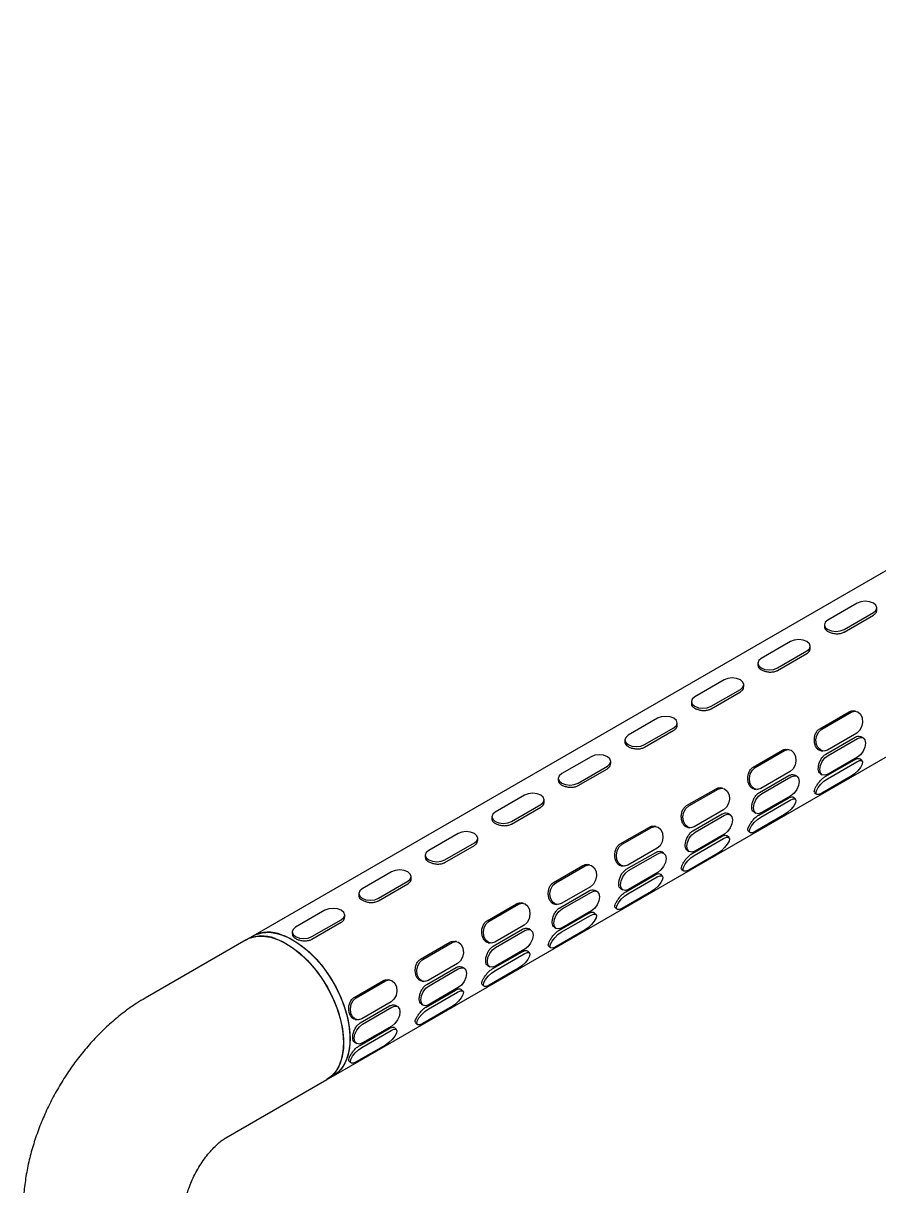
# Model space of a CAD drawing. Extents: x 0 to 3255, y 0 to 2385.
# Drawn here: x 2077.4 to 2262.9, y 1494.4 to 1746.5 of the extents above; entities that cross this region are included whole.
import ezdxf

# ---------------------------------------------------------------- set-up
doc = ezdxf.new("R2010")
doc.units = 0
doc.header["$LTSCALE"] = 10
doc.header["$MEASUREMENT"] = 0
doc.layers.get('0').update_dxf_attribs({"linetype": 'CONTINUOUS'})

msp = doc.modelspace()

# ---------------------------------------------------------------- linework, layer by layer
at = {"color": 7, "linetype": 'Continuous', "lineweight": 25}
for p, q in [((2469.99, 1746.51), (2127.12, 1548.58)), ((2144.62, 1518.28), (2487.48, 1716.21)), ((2258.17, 1620.76), (2251.81, 1617.09)), ((2255.34, 1615.05), (2261.71, 1618.72)), ((2262.44, 1619.26), (2262.44, 1619.74)), ((2251.08, 1616.07), (2251.08, 1615.59)), ((2255.34, 1614.5), (2261.71, 1618.17)), ((2243.75, 1612.44), (2237.39, 1608.77)), ((2248.02, 1610.94), (2248.02, 1611.42)), ((2240.92, 1606.73), (2247.28, 1610.4)), ((2240.92, 1606.17), (2247.28, 1609.84)), ((2236.65, 1607.75), (2236.65, 1607.26)), ((2229.33, 1604.11), (2222.97, 1600.44)), ((2226.5, 1598.4), (2232.86, 1602.07)), ((2226.5, 1597.85), (2232.86, 1601.52)), ((2233.59, 1602.61), (2233.59, 1603.09)), ((2222.23, 1599.42), (2222.23, 1598.94)), ((2214.91, 1595.79), (2208.54, 1592.12)), ((2250.06, 1593.51), (2256.42, 1597.19)), ((2250.51, 1593.44), (2256.87, 1597.11)), ((2257.86, 1597.32), (2257.44, 1597.38)), ((2212.08, 1590.08), (2218.44, 1593.75)), ((2212.08, 1589.52), (2218.44, 1593.19)), ((2219.17, 1594.29), (2219.17, 1594.77)), ((2207.81, 1591.1), (2207.81, 1590.61)), ((2251.4, 1588.02), (2257.76, 1591.7)), ((2258.08, 1592.58), (2251.72, 1588.91)), ((2251.88, 1587.75), (2258.24, 1591.42)), ((2259.49, 1591.54), (2259.07, 1591.78)), ((2235.63, 1585.19), (2242, 1588.86)), ((2236.09, 1585.12), (2242.45, 1588.79)), ((2243.44, 1588.99), (2243.02, 1589.06)), ((2250.31, 1588.77), (2250.72, 1588.71)), ((2200.49, 1587.46), (2194.12, 1583.79)), ((2204.75, 1585.96), (2204.75, 1586.44)), ((2251.26, 1583.14), (2257.63, 1586.82)), ((2251.72, 1582.69), (2258.08, 1586.37)), ((2258.24, 1587.34), (2251.88, 1583.67)), ((2259.24, 1586.57), (2258.86, 1586.94)), ((2197.66, 1581.75), (2204.02, 1585.42)), ((2197.66, 1581.2), (2204.02, 1584.87)), ((2236.98, 1579.7), (2243.34, 1583.37)), ((2243.66, 1584.26), (2237.29, 1580.58)), ((2237.46, 1579.42), (2243.82, 1583.09)), ((2245.07, 1583.22), (2244.65, 1583.46)), ((2250.21, 1583.78), (2250.63, 1583.54)), ((2256.87, 1583.23), (2250.51, 1579.55)), ((2193.39, 1582.77), (2193.39, 1582.29)), ((2221.21, 1576.86), (2227.58, 1580.53)), ((2229.02, 1580.67), (2228.6, 1580.73)), ((2186.06, 1579.14), (2179.7, 1575.47)), ((2190.33, 1577.64), (2190.33, 1578.12)), ((2221.66, 1576.79), (2228.03, 1580.46)), ((2235.88, 1580.45), (2236.3, 1580.38)), ((2236.84, 1574.82), (2243.21, 1578.49)), ((2237.29, 1574.37), (2243.66, 1578.04)), ((2243.82, 1579.01), (2237.46, 1575.34)), ((2244.82, 1578.24), (2244.44, 1578.62)), ((2248.97, 1579.73), (2249.35, 1579.35)), ((2183.24, 1573.42), (2189.6, 1577.1)), ((2183.24, 1572.87), (2189.6, 1576.54)), ((2229.24, 1575.93), (2222.87, 1572.26)), ((2178.97, 1574.44), (2178.97, 1573.96)), ((2222.56, 1571.37), (2228.92, 1575.05)), ((2223.04, 1571.1), (2229.4, 1574.77)), ((2230.65, 1574.89), (2230.23, 1575.13)), ((2235.79, 1575.46), (2236.21, 1575.22)), ((2242.45, 1574.9), (2236.09, 1571.23)), ((2171.64, 1570.81), (2165.28, 1567.14)), ((2206.79, 1568.54), (2213.15, 1572.21)), ((2207.24, 1568.47), (2213.61, 1572.14)), ((2214.6, 1572.34), (2214.18, 1572.41)), ((2221.46, 1572.12), (2221.88, 1572.06)), ((2229.4, 1570.69), (2223.04, 1567.01)), ((2234.55, 1571.41), (2234.93, 1571.03)), ((2168.81, 1565.1), (2175.18, 1568.77)), ((2168.81, 1564.54), (2175.18, 1568.22)), ((2175.91, 1569.31), (2175.91, 1569.79)), ((2222.42, 1566.49), (2228.78, 1570.16)), ((2222.87, 1566.04), (2229.24, 1569.71)), ((2230.4, 1569.92), (2230.02, 1570.29)), ((2164.55, 1566.12), (2164.55, 1565.64)), ((2208.13, 1563.05), (2214.5, 1566.72)), ((2214.81, 1567.61), (2208.45, 1563.93)), ((2208.61, 1562.77), (2214.98, 1566.44)), ((2216.23, 1566.57), (2215.81, 1566.81)), ((2221.37, 1567.13), (2221.79, 1566.89)), ((2228.03, 1566.58), (2221.66, 1562.9)), ((2192.37, 1560.21), (2198.73, 1563.88)), ((2192.82, 1560.14), (2199.18, 1563.81)), ((2200.18, 1564.02), (2199.76, 1564.08)), ((2207.04, 1563.8), (2207.46, 1563.73)), ((2220.13, 1563.08), (2220.5, 1562.7)), ((2157.22, 1562.49), (2150.86, 1558.81)), ((2154.39, 1556.77), (2160.76, 1560.45)), ((2161.49, 1560.99), (2161.49, 1561.47)), ((2208, 1558.17), (2214.36, 1561.84)), ((2208.45, 1557.72), (2214.81, 1561.39)), ((2214.98, 1562.36), (2208.61, 1558.69)), ((2215.98, 1561.59), (2215.6, 1561.97)), ((2154.39, 1556.22), (2160.76, 1559.89)), ((2193.71, 1554.72), (2200.08, 1558.4)), ((2200.39, 1559.28), (2194.03, 1555.61)), ((2194.19, 1554.45), (2200.56, 1558.12)), ((2201.81, 1558.24), (2201.39, 1558.48)), ((2206.95, 1558.81), (2207.37, 1558.57)), ((2213.61, 1558.25), (2207.24, 1554.58)), ((2150.13, 1557.79), (2150.13, 1557.31)), ((2177.95, 1551.89), (2184.31, 1555.56)), ((2178.4, 1551.82), (2184.76, 1555.49)), ((2185.75, 1555.69), (2185.34, 1555.76)), ((2192.62, 1555.47), (2193.04, 1555.4)), ((2142.8, 1554.16), (2136.44, 1550.49)), ((2147.07, 1552.66), (2147.07, 1553.14)), ((2193.58, 1549.84), (2199.94, 1553.51)), ((2194.03, 1549.39), (2200.39, 1553.06)), ((2200.56, 1554.04), (2194.19, 1550.36)), ((2201.55, 1553.26), (2201.18, 1553.64)), ((2205.7, 1554.75), (2206.08, 1554.38)), ((2139.97, 1548.45), (2146.33, 1552.12)), ((2139.97, 1547.89), (2146.33, 1551.57)), ((2185.97, 1550.95), (2179.61, 1547.28)), ((2192.53, 1550.48), (2192.94, 1550.24)), ((2125.71, 1547.76), (2103.8, 1535.11)), ((2127.12, 1548.58), (2125.71, 1547.76)), ((2135.71, 1549.47), (2135.71, 1548.99)), ((2179.29, 1546.4), (2185.65, 1550.07)), ((2179.77, 1546.12), (2186.13, 1549.79)), ((2187.38, 1549.92), (2186.97, 1550.16)), ((2199.18, 1549.93), (2192.82, 1546.25)), ((2163.53, 1543.56), (2169.89, 1547.23)), ((2163.98, 1543.49), (2170.34, 1547.16)), ((2171.33, 1547.37), (2170.92, 1547.43)), ((2178.2, 1547.14), (2178.62, 1547.08)), ((2186.13, 1545.71), (2179.77, 1542.04)), ((2187.13, 1544.94), (2186.75, 1545.32)), ((2191.28, 1546.43), (2191.66, 1546.05)), ((2179.16, 1541.52), (2185.52, 1545.19)), ((2179.61, 1541.07), (2185.97, 1544.74)), ((2164.87, 1538.07), (2171.23, 1541.75)), ((2171.55, 1542.63), (2165.19, 1538.96)), ((2165.35, 1537.8), (2171.71, 1541.47)), ((2172.96, 1541.59), (2172.55, 1541.83)), ((2178.11, 1542.16), (2178.52, 1541.92)), ((2184.76, 1541.6), (2178.4, 1537.93)), ((2149.11, 1535.24), (2155.47, 1538.91)), ((2149.56, 1535.16), (2155.92, 1538.84)), ((2156.91, 1539.04), (2156.49, 1539.11)), ((2163.78, 1538.82), (2164.2, 1538.75)), ((2176.86, 1538.1), (2177.24, 1537.73)), ((2164.74, 1533.19), (2171.1, 1536.86)), ((2165.19, 1532.74), (2171.55, 1536.41)), ((2171.71, 1537.39), (2165.35, 1533.71)), ((2172.71, 1536.61), (2172.33, 1536.99)), ((2150.45, 1529.75), (2156.81, 1533.42)), ((2157.13, 1534.3), (2150.77, 1530.63)), ((2150.93, 1529.47), (2157.29, 1533.14)), ((2158.54, 1533.27), (2158.12, 1533.51)), ((2163.68, 1533.83), (2164.1, 1533.59)), ((2170.34, 1533.28), (2163.98, 1529.6)), ((2149.36, 1530.49), (2149.77, 1530.43)), ((2150.32, 1524.87), (2156.68, 1528.54)), ((2150.77, 1524.42), (2157.13, 1528.09)), ((2157.29, 1529.06), (2150.93, 1525.39)), ((2158.29, 1528.29), (2157.91, 1528.67)), ((2162.44, 1529.78), (2162.82, 1529.4)), ((2149.26, 1525.51), (2149.68, 1525.26)), ((2155.92, 1524.95), (2149.56, 1521.28)), ((2148.02, 1521.45), (2148.4, 1521.08)), ((2143.21, 1517.46), (2144.62, 1518.28)), ((2121.29, 1504.81), (2143.21, 1517.46))]:
    msp.add_line(p, q, dxfattribs=at)
at = {"color": 7, "linetype": 'Continuous', "lineweight": 25, "flags": 128}
for points in [[(2261.71, 1618.72), (2262.25, 1619.19), (2262.44, 1619.74), (2262.25, 1620.3), (2261.71, 1620.76), (2260.89, 1621.08), (2259.94, 1621.19), (2258.98, 1621.08), (2258.17, 1620.76)], [(2251.81, 1617.09), (2251.27, 1616.62), (2251.08, 1616.07), (2251.27, 1615.52), (2251.81, 1615.05), (2252.62, 1614.74), (2253.58, 1614.63), (2254.53, 1614.74), (2255.34, 1615.05)], [(2247.28, 1610.4), (2247.83, 1610.87), (2248.02, 1611.42), (2247.83, 1611.97), (2247.28, 1612.44), (2246.47, 1612.75), (2245.52, 1612.86), (2244.56, 1612.75), (2243.75, 1612.44)], [(2237.39, 1608.77), (2236.85, 1608.3), (2236.65, 1607.75), (2236.85, 1607.19), (2237.39, 1606.73), (2238.2, 1606.41), (2239.15, 1606.3), (2240.11, 1606.41), (2240.92, 1606.73)], [(2232.86, 1602.07), (2233.4, 1602.54), (2233.59, 1603.09), (2233.4, 1603.65), (2232.86, 1604.11), (2232.05, 1604.43), (2231.1, 1604.54), (2230.14, 1604.43), (2229.33, 1604.11)], [(2222.97, 1600.44), (2222.42, 1599.97), (2222.23, 1599.42), (2222.42, 1598.87), (2222.97, 1598.4), (2223.78, 1598.09), (2224.73, 1597.98), (2225.69, 1598.09), (2226.5, 1598.4)], [(2218.44, 1593.75), (2218.98, 1594.22), (2219.17, 1594.77), (2218.98, 1595.32), (2218.44, 1595.79), (2217.63, 1596.1), (2216.67, 1596.21), (2215.72, 1596.1), (2214.91, 1595.79)], [(2256.87, 1597.11), (2257.59, 1597.33), (2258.3, 1597.17), (2258.88, 1596.66), (2259.24, 1595.87), (2259.34, 1594.92), (2259.15, 1593.97), (2258.71, 1593.14), (2258.08, 1592.58)], [(2251.72, 1588.91), (2250.99, 1588.69), (2250.29, 1588.85), (2249.71, 1589.36), (2249.34, 1590.15), (2249.25, 1591.1), (2249.43, 1592.06), (2249.88, 1592.88), (2250.51, 1593.44)], [(2208.54, 1592.12), (2208, 1591.65), (2207.81, 1591.1), (2208, 1590.54), (2208.54, 1590.08), (2209.36, 1589.76), (2210.31, 1589.65), (2211.27, 1589.76), (2212.08, 1590.08)], [(2258.24, 1591.42), (2258.92, 1591.65), (2259.49, 1591.54), (2259.87, 1591.1), (2260.01, 1590.4), (2259.87, 1589.54), (2259.49, 1588.66), (2258.92, 1587.88), (2258.24, 1587.34)], [(2242.45, 1588.79), (2243.17, 1589.01), (2243.87, 1588.85), (2244.45, 1588.33), (2244.82, 1587.54), (2244.92, 1586.6), (2244.73, 1585.64), (2244.29, 1584.82), (2243.66, 1584.26)], [(2204.02, 1585.42), (2204.56, 1585.89), (2204.75, 1586.44), (2204.56, 1587), (2204.02, 1587.46), (2203.21, 1587.78), (2202.25, 1587.89), (2201.3, 1587.78), (2200.49, 1587.46)], [(2251.88, 1583.67), (2251.2, 1583.43), (2250.63, 1583.54), (2250.25, 1583.98), (2250.11, 1584.69), (2250.25, 1585.54), (2250.63, 1586.43), (2251.2, 1587.2), (2251.88, 1587.75)], [(2258.08, 1586.37), (2258.71, 1586.64), (2259.15, 1586.63), (2259.34, 1586.34), (2259.24, 1585.82), (2258.88, 1585.14), (2258.3, 1584.41), (2257.59, 1583.74), (2256.87, 1583.23)], [(2194.12, 1583.79), (2193.58, 1583.32), (2193.39, 1582.77), (2193.58, 1582.22), (2194.12, 1581.75), (2194.93, 1581.44), (2195.89, 1581.33), (2196.85, 1581.44), (2197.66, 1581.75)], [(2237.29, 1580.58), (2236.57, 1580.36), (2235.87, 1580.53), (2235.29, 1581.04), (2234.92, 1581.83), (2234.83, 1582.77), (2235.01, 1583.73), (2235.46, 1584.55), (2236.09, 1585.12)], [(2243.82, 1583.09), (2244.5, 1583.33), (2245.07, 1583.22), (2245.45, 1582.78), (2245.59, 1582.07), (2245.45, 1581.22), (2245.07, 1580.33), (2244.5, 1579.56), (2243.82, 1579.01)], [(2228.03, 1580.46), (2228.75, 1580.68), (2229.45, 1580.52), (2230.03, 1580.01), (2230.4, 1579.22), (2230.5, 1578.27), (2230.31, 1577.32), (2229.87, 1576.49), (2229.24, 1575.93)], [(2250.51, 1579.55), (2249.88, 1579.28), (2249.43, 1579.29), (2249.25, 1579.58), (2249.34, 1580.1), (2249.71, 1580.78), (2250.29, 1581.51), (2250.99, 1582.18), (2251.72, 1582.69)], [(2189.6, 1577.1), (2190.14, 1577.57), (2190.33, 1578.12), (2190.14, 1578.67), (2189.6, 1579.14), (2188.79, 1579.45), (2187.83, 1579.56), (2186.87, 1579.45), (2186.06, 1579.14)], [(2237.46, 1575.34), (2236.78, 1575.1), (2236.21, 1575.22), (2235.82, 1575.66), (2235.69, 1576.36), (2235.82, 1577.22), (2236.21, 1578.1), (2236.78, 1578.88), (2237.46, 1579.42)], [(2243.66, 1578.04), (2244.29, 1578.31), (2244.73, 1578.3), (2244.92, 1578.01), (2244.82, 1577.49), (2244.45, 1576.81), (2243.87, 1576.08), (2243.17, 1575.41), (2242.45, 1574.9)], [(2222.87, 1572.26), (2222.15, 1572.04), (2221.45, 1572.2), (2220.87, 1572.71), (2220.5, 1573.5), (2220.4, 1574.45), (2220.59, 1575.41), (2221.03, 1576.23), (2221.66, 1576.79)], [(2179.7, 1575.47), (2179.16, 1575), (2178.97, 1574.44), (2179.16, 1573.89), (2179.7, 1573.42), (2180.51, 1573.11), (2181.47, 1573), (2182.43, 1573.11), (2183.24, 1573.42)], [(2229.4, 1574.77), (2230.08, 1575), (2230.65, 1574.89), (2231.03, 1574.45), (2231.17, 1573.75), (2231.03, 1572.89), (2230.65, 1572.01), (2230.08, 1571.23), (2229.4, 1570.69)], [(2236.09, 1571.23), (2235.46, 1570.96), (2235.01, 1570.97), (2234.83, 1571.26), (2234.92, 1571.78), (2235.29, 1572.46), (2235.87, 1573.19), (2236.57, 1573.86), (2237.29, 1574.37)], [(2175.18, 1568.77), (2175.72, 1569.24), (2175.91, 1569.79), (2175.72, 1570.34), (2175.18, 1570.81), (2174.37, 1571.13), (2173.41, 1571.24), (2172.45, 1571.13), (2171.64, 1570.81)], [(2213.61, 1572.14), (2214.33, 1572.36), (2215.03, 1572.2), (2215.61, 1571.68), (2215.98, 1570.89), (2216.07, 1569.95), (2215.89, 1568.99), (2215.44, 1568.17), (2214.81, 1567.61)], [(2223.04, 1567.01), (2222.36, 1566.78), (2221.79, 1566.89), (2221.4, 1567.33), (2221.27, 1568.04), (2221.4, 1568.89), (2221.79, 1569.78), (2222.36, 1570.55), (2223.04, 1571.1)], [(2208.45, 1563.93), (2207.73, 1563.71), (2207.03, 1563.87), (2206.45, 1564.39), (2206.08, 1565.18), (2205.98, 1566.12), (2206.17, 1567.08), (2206.61, 1567.9), (2207.24, 1568.47)], [(2229.24, 1569.71), (2229.87, 1569.99), (2230.31, 1569.98), (2230.5, 1569.69), (2230.4, 1569.17), (2230.03, 1568.49), (2229.45, 1567.76), (2228.75, 1567.09), (2228.03, 1566.58)], [(2165.28, 1567.14), (2164.74, 1566.67), (2164.55, 1566.12), (2164.74, 1565.57), (2165.28, 1565.1), (2166.09, 1564.79), (2167.05, 1564.68), (2168, 1564.79), (2168.81, 1565.1)], [(2214.98, 1566.44), (2215.65, 1566.68), (2216.23, 1566.57), (2216.61, 1566.13), (2216.74, 1565.42), (2216.61, 1564.56), (2216.23, 1563.68), (2215.65, 1562.91), (2214.98, 1562.36)], [(2221.66, 1562.9), (2221.03, 1562.63), (2220.59, 1562.64), (2220.4, 1562.93), (2220.5, 1563.45), (2220.87, 1564.13), (2221.45, 1564.86), (2222.15, 1565.53), (2222.87, 1566.04)], [(2160.76, 1560.45), (2161.3, 1560.92), (2161.49, 1561.47), (2161.3, 1562.02), (2160.76, 1562.49), (2159.94, 1562.8), (2158.99, 1562.91), (2158.03, 1562.8), (2157.22, 1562.49)], [(2199.18, 1563.81), (2199.91, 1564.03), (2200.61, 1563.87), (2201.19, 1563.36), (2201.56, 1562.57), (2201.65, 1561.62), (2201.47, 1560.67), (2201.02, 1559.84), (2200.39, 1559.28)], [(2208.61, 1558.69), (2207.94, 1558.45), (2207.37, 1558.57), (2206.98, 1559.01), (2206.85, 1559.71), (2206.98, 1560.57), (2207.37, 1561.45), (2207.94, 1562.23), (2208.61, 1562.77)], [(2214.81, 1561.39), (2215.44, 1561.66), (2215.89, 1561.65), (2216.07, 1561.36), (2215.98, 1560.84), (2215.61, 1560.16), (2215.03, 1559.43), (2214.33, 1558.76), (2213.61, 1558.25)], [(2150.86, 1558.81), (2150.32, 1558.35), (2150.13, 1557.79), (2150.32, 1557.24), (2150.86, 1556.77), (2151.67, 1556.46), (2152.63, 1556.35), (2153.58, 1556.46), (2154.39, 1556.77)], [(2194.03, 1555.61), (2193.31, 1555.39), (2192.6, 1555.55), (2192.02, 1556.06), (2191.66, 1556.85), (2191.56, 1557.8), (2191.75, 1558.75), (2192.19, 1559.58), (2192.82, 1560.14)], [(2200.56, 1558.12), (2201.23, 1558.35), (2201.81, 1558.24), (2202.19, 1557.8), (2202.32, 1557.1), (2202.19, 1556.24), (2201.81, 1555.36), (2201.23, 1554.58), (2200.56, 1554.04)], [(2184.76, 1555.49), (2185.49, 1555.71), (2186.19, 1555.55), (2186.77, 1555.03), (2187.13, 1554.24), (2187.23, 1553.3), (2187.04, 1552.34), (2186.6, 1551.52), (2185.97, 1550.95)], [(2207.24, 1554.58), (2206.61, 1554.31), (2206.17, 1554.32), (2205.98, 1554.6), (2206.08, 1555.13), (2206.45, 1555.81), (2207.03, 1556.54), (2207.73, 1557.21), (2208.45, 1557.72)], [(2146.33, 1552.12), (2146.88, 1552.59), (2147.07, 1553.14), (2146.88, 1553.69), (2146.33, 1554.16), (2145.52, 1554.47), (2144.57, 1554.58), (2143.61, 1554.47), (2142.8, 1554.16)], [(2194.19, 1550.36), (2193.52, 1550.13), (2192.94, 1550.24), (2192.56, 1550.68), (2192.43, 1551.38), (2192.56, 1552.24), (2192.94, 1553.13), (2193.52, 1553.9), (2194.19, 1554.45)], [(2200.39, 1553.06), (2201.02, 1553.34), (2201.47, 1553.33), (2201.65, 1553.04), (2201.56, 1552.52), (2201.19, 1551.84), (2200.61, 1551.11), (2199.91, 1550.44), (2199.18, 1549.93)], [(2136.44, 1550.49), (2135.9, 1550.02), (2135.71, 1549.47), (2135.9, 1548.92), (2136.44, 1548.45), (2137.25, 1548.14), (2138.2, 1548.03), (2139.16, 1548.14), (2139.97, 1548.45)], [(2179.61, 1547.28), (2178.89, 1547.06), (2178.18, 1547.22), (2177.6, 1547.74), (2177.24, 1548.53), (2177.14, 1549.47), (2177.33, 1550.43), (2177.77, 1551.25), (2178.4, 1551.82)], [(2125.71, 1547.76), (2126.36, 1548.09), (2127.77, 1548.49), (2129.32, 1548.57), (2130.97, 1548.33), (2132.7, 1547.77), (2134.46, 1546.9), (2136.22, 1545.74), (2137.94, 1544.31), (2139.6, 1542.64), (2141.15, 1540.77), (2142.56, 1538.73), (2143.81, 1536.57), (2144.87, 1534.33), (2145.71, 1532.05), (2146.33, 1529.78), (2146.7, 1527.58), (2146.83, 1525.47), (2146.7, 1523.51), (2146.33, 1521.73), (2145.71, 1520.18), (2144.87, 1518.88), (2143.81, 1517.86), (2143.21, 1517.46)], [(2127.12, 1548.58), (2127.77, 1548.9), (2129.18, 1549.31), (2130.73, 1549.39), (2132.39, 1549.15), (2134.11, 1548.59), (2135.87, 1547.71), (2137.63, 1546.55), (2139.36, 1545.12), (2141.01, 1543.46), (2142.56, 1541.59), (2143.97, 1539.55), (2145.22, 1537.39), (2146.28, 1535.14), (2147.13, 1532.87), (2147.74, 1530.6), (2148.12, 1528.39), (2148.24, 1526.29), (2148.12, 1524.33), (2147.74, 1522.55), (2147.13, 1521), (2146.28, 1519.7), (2145.22, 1518.68), (2144.62, 1518.28)], [(2131.98, 1548.04), (2133.73, 1547.29), (2135.5, 1546.25), (2137.24, 1544.93), (2138.93, 1543.35), (2140.52, 1541.56), (2142, 1539.59), (2143.31, 1537.47), (2144.45, 1535.26), (2145.39, 1532.99), (2146.1, 1530.71), (2146.58, 1528.48), (2146.81, 1526.32), (2146.79, 1524.3), (2146.51, 1522.44), (2145.99, 1520.79), (2145.24, 1519.38), (2144.27, 1518.24), (2143.21, 1517.46)], [(2133.39, 1548.85), (2135.14, 1548.11), (2136.91, 1547.06), (2138.65, 1545.74), (2140.34, 1544.17), (2141.94, 1542.38), (2143.41, 1540.4), (2144.73, 1538.29), (2145.87, 1536.07), (2146.8, 1533.81), (2147.52, 1531.53), (2147.99, 1529.29), (2148.22, 1527.14), (2148.2, 1525.11), (2147.93, 1523.26), (2147.41, 1521.61), (2146.65, 1520.2), (2145.68, 1519.06), (2144.62, 1518.28)], [(2186.13, 1549.79), (2186.81, 1550.03), (2187.38, 1549.92), (2187.77, 1549.48), (2187.9, 1548.77), (2187.77, 1547.91), (2187.38, 1547.03), (2186.81, 1546.26), (2186.13, 1545.71)], [(2192.82, 1546.25), (2192.19, 1545.98), (2191.75, 1545.99), (2191.56, 1546.28), (2191.66, 1546.8), (2192.02, 1547.48), (2192.6, 1548.21), (2193.31, 1548.88), (2194.03, 1549.39)], [(2170.34, 1547.16), (2171.06, 1547.38), (2171.77, 1547.22), (2172.35, 1546.71), (2172.71, 1545.92), (2172.81, 1544.97), (2172.62, 1544.01), (2172.18, 1543.19), (2171.55, 1542.63)], [(2179.77, 1542.04), (2179.1, 1541.8), (2178.52, 1541.92), (2178.14, 1542.36), (2178, 1543.06), (2178.14, 1543.92), (2178.52, 1544.8), (2179.1, 1545.57), (2179.77, 1546.12)], [(2165.19, 1538.96), (2164.47, 1538.74), (2163.76, 1538.9), (2163.18, 1539.41), (2162.82, 1540.2), (2162.72, 1541.15), (2162.91, 1542.1), (2163.35, 1542.93), (2163.98, 1543.49)], [(2185.97, 1544.74), (2186.6, 1545.01), (2187.04, 1545), (2187.23, 1544.71), (2187.13, 1544.19), (2186.77, 1543.51), (2186.19, 1542.78), (2185.49, 1542.11), (2184.76, 1541.6)], [(2171.71, 1541.47), (2172.39, 1541.7), (2172.96, 1541.59), (2173.35, 1541.15), (2173.48, 1540.45), (2173.35, 1539.59), (2172.96, 1538.71), (2172.39, 1537.93), (2171.71, 1537.39)], [(2178.4, 1537.93), (2177.77, 1537.66), (2177.33, 1537.67), (2177.14, 1537.95), (2177.24, 1538.48), (2177.6, 1539.15), (2178.18, 1539.88), (2178.89, 1540.56), (2179.61, 1541.07)], [(2155.92, 1538.84), (2156.64, 1539.06), (2157.35, 1538.89), (2157.93, 1538.38), (2158.29, 1537.59), (2158.39, 1536.65), (2158.2, 1535.69), (2157.76, 1534.87), (2157.13, 1534.3)], [(2165.35, 1533.71), (2164.67, 1533.48), (2164.1, 1533.59), (2163.72, 1534.03), (2163.58, 1534.73), (2163.72, 1535.59), (2164.1, 1536.48), (2164.67, 1537.25), (2165.35, 1537.8)], [(2150.77, 1530.63), (2150.04, 1530.41), (2149.34, 1530.57), (2148.76, 1531.09), (2148.39, 1531.88), (2148.3, 1532.82), (2148.48, 1533.78), (2148.93, 1534.6), (2149.56, 1535.16)], [(2171.55, 1536.41), (2172.18, 1536.68), (2172.62, 1536.68), (2172.81, 1536.39), (2172.71, 1535.86), (2172.35, 1535.19), (2171.77, 1534.46), (2171.06, 1533.79), (2170.34, 1533.28)], [(2157.29, 1533.14), (2157.97, 1533.38), (2158.54, 1533.27), (2158.92, 1532.83), (2159.06, 1532.12), (2158.92, 1531.26), (2158.54, 1530.38), (2157.97, 1529.61), (2157.29, 1529.06)], [(2163.98, 1529.6), (2163.35, 1529.33), (2162.91, 1529.34), (2162.72, 1529.63), (2162.82, 1530.15), (2163.18, 1530.83), (2163.76, 1531.56), (2164.47, 1532.23), (2165.19, 1532.74)], [(2150.93, 1525.39), (2150.25, 1525.15), (2149.68, 1525.26), (2149.3, 1525.71), (2149.16, 1526.41), (2149.3, 1527.27), (2149.68, 1528.15), (2150.25, 1528.92), (2150.93, 1529.47)], [(2157.13, 1528.09), (2157.76, 1528.36), (2158.2, 1528.35), (2158.39, 1528.06), (2158.29, 1527.54), (2157.93, 1526.86), (2157.35, 1526.13), (2156.64, 1525.46), (2155.92, 1524.95)], [(2149.56, 1521.28), (2148.93, 1521.01), (2148.48, 1521.02), (2148.3, 1521.3), (2148.39, 1521.83), (2148.76, 1522.5), (2149.34, 1523.23), (2150.04, 1523.91), (2150.77, 1524.42)]]:
    msp.add_lwpolyline(points, dxfattribs=at)
at = {"color": 7, "linetype": 'Continuous', "lineweight": 25}
for centre in [(2129.14, 1541.15), (2130.56, 1541.97)]:
    msp.add_arc(centre, 7.45, 67.5909, 117.4273, dxfattribs=at)
for points, knots in [([(2261.71, 1618.17), (2261.88, 1618.3), (2262.23, 1618.55), (2262.45, 1618.96), (2262.41, 1619.2), (2262.41, 1619.26)], [0, 0, 0, 0, 0.426672, 0.853238, 1, 1, 1, 1]), ([(2251.11, 1615.59), (2251.11, 1615.49), (2251.11, 1615.25), (2251.42, 1614.88), (2251.98, 1614.52), (2252.73, 1614.25), (2253.56, 1614.12), (2254.4, 1614.15), (2255, 1614.31), (2255.27, 1614.46), (2255.34, 1614.5)], [0, 0, 0, 0, 0.09413, 0.237764, 0.380411, 0.522028, 0.664146, 0.807528, 0.95099, 1, 1, 1, 1]), ([(2247.28, 1609.84), (2247.46, 1609.97), (2247.81, 1610.23), (2248.03, 1610.64), (2247.99, 1610.88), (2247.98, 1610.94)], [0, 0, 0, 0, 0.426672, 0.853238, 1, 1, 1, 1]), ([(2236.69, 1607.27), (2236.69, 1607.17), (2236.68, 1606.93), (2237, 1606.56), (2237.56, 1606.19), (2238.31, 1605.93), (2239.14, 1605.8), (2239.98, 1605.83), (2240.58, 1605.99), (2240.85, 1606.13), (2240.92, 1606.17)], [0, 0, 0, 0, 0.09413, 0.237764, 0.380411, 0.522028, 0.664146, 0.807528, 0.95099, 1, 1, 1, 1]), ([(2232.86, 1601.52), (2233.04, 1601.65), (2233.39, 1601.9), (2233.6, 1602.31), (2233.57, 1602.55), (2233.56, 1602.61)], [0, 0, 0, 0, 0.426672, 0.853238, 1, 1, 1, 1]), ([(2222.27, 1598.94), (2222.26, 1598.84), (2222.26, 1598.6), (2222.58, 1598.23), (2223.14, 1597.87), (2223.88, 1597.6), (2224.72, 1597.47), (2225.56, 1597.5), (2226.15, 1597.66), (2226.43, 1597.81), (2226.5, 1597.85)], [0, 0, 0, 0, 0.09413, 0.237764, 0.380411, 0.522028, 0.664146, 0.807528, 0.95099, 1, 1, 1, 1]), ([(2256.42, 1597.19), (2256.63, 1597.28), (2256.96, 1597.44), (2257.31, 1597.37), (2257.44, 1597.35)], [0, 0, 0, 0, 0.622068, 1, 1, 1, 1]), ([(2218.44, 1593.19), (2218.62, 1593.32), (2218.97, 1593.58), (2219.18, 1593.99), (2219.15, 1594.23), (2219.14, 1594.29)], [0, 0, 0, 0, 0.426672, 0.853238, 1, 1, 1, 1]), ([(2250.31, 1588.8), (2250.23, 1588.81), (2249.96, 1588.82), (2249.56, 1589.13), (2249.16, 1589.69), (2248.93, 1590.45), (2248.87, 1591.29), (2249.01, 1592.12), (2249.34, 1592.86), (2249.73, 1593.3), (2249.99, 1593.47), (2250.06, 1593.51)], [0, 0, 0, 0, 0.0504692, 0.1799437, 0.3099707, 0.4391045, 0.5673064, 0.6959616, 0.8257609, 0.955633, 1, 1, 1, 1]), ([(2207.84, 1590.61), (2207.84, 1590.52), (2207.84, 1590.28), (2208.16, 1589.91), (2208.72, 1589.54), (2209.46, 1589.28), (2210.3, 1589.14), (2211.14, 1589.18), (2211.73, 1589.34), (2212.01, 1589.48), (2212.08, 1589.52)], [0, 0, 0, 0, 0.09413, 0.237764, 0.380411, 0.522028, 0.664146, 0.807528, 0.95099, 1, 1, 1, 1]), ([(2257.76, 1591.7), (2257.96, 1591.78), (2258.36, 1591.96), (2258.82, 1591.94), (2259.01, 1591.79), (2259.06, 1591.76)], [0, 0, 0, 0, 0.426716, 0.853327, 1, 1, 1, 1]), ([(2242, 1588.86), (2242.2, 1588.96), (2242.54, 1589.12), (2242.89, 1589.05), (2243.02, 1589.02)], [0, 0, 0, 0, 0.622068, 1, 1, 1, 1]), ([(2204.02, 1584.87), (2204.19, 1585), (2204.54, 1585.25), (2204.76, 1585.66), (2204.73, 1585.9), (2204.72, 1585.96)], [0, 0, 0, 0, 0.426672, 0.853238, 1, 1, 1, 1]), ([(2250.23, 1583.81), (2250.15, 1583.86), (2249.94, 1583.98), (2249.77, 1584.44), (2249.74, 1585.1), (2249.88, 1585.88), (2250.18, 1586.67), (2250.63, 1587.38), (2251.07, 1587.82), (2251.33, 1587.98), (2251.4, 1588.02)], [0, 0, 0, 0, 0.0941616, 0.23779, 0.380432, 0.5220444, 0.6641576, 0.8075345, 0.9509919, 1, 1, 1, 1]), ([(2257.63, 1586.82), (2257.82, 1586.91), (2258.2, 1587.09), (2258.64, 1587.11), (2258.78, 1586.98), (2258.84, 1586.92)], [0, 0, 0, 0, 0.368709, 0.737327, 1, 1, 1, 1]), ([(2235.89, 1580.48), (2235.81, 1580.48), (2235.54, 1580.5), (2235.14, 1580.8), (2234.74, 1581.37), (2234.5, 1582.12), (2234.45, 1582.96), (2234.59, 1583.8), (2234.92, 1584.54), (2235.31, 1584.98), (2235.57, 1585.14), (2235.63, 1585.19)], [0, 0, 0, 0, 0.050469, 0.179944, 0.309971, 0.439105, 0.567306, 0.695962, 0.825761, 0.955633, 1, 1, 1, 1]), ([(2243.34, 1583.37), (2243.54, 1583.46), (2243.94, 1583.63), (2244.4, 1583.62), (2244.59, 1583.47), (2244.64, 1583.43)], [0, 0, 0, 0, 0.426716, 0.853327, 1, 1, 1, 1]), ([(2248.99, 1579.75), (2248.97, 1579.76), (2248.87, 1579.81), (2248.89, 1580.09), (2249.06, 1580.59), (2249.4, 1581.23), (2249.87, 1581.9), (2250.44, 1582.53), (2250.93, 1582.94), (2251.2, 1583.1), (2251.26, 1583.14)], [0, 0, 0, 0, 0.0440662, 0.1956377, 0.3461681, 0.4956122, 0.6455845, 0.7968907, 0.9482817, 1, 1, 1, 1]), ([(2193.42, 1582.29), (2193.42, 1582.19), (2193.42, 1581.95), (2193.74, 1581.58), (2194.3, 1581.22), (2195.04, 1580.95), (2195.88, 1580.82), (2196.72, 1580.85), (2197.31, 1581.01), (2197.59, 1581.16), (2197.66, 1581.2)], [0, 0, 0, 0, 0.09413, 0.237764, 0.380411, 0.522028, 0.664146, 0.807528, 0.95099, 1, 1, 1, 1]), ([(2227.58, 1580.53), (2227.78, 1580.63), (2228.12, 1580.79), (2228.46, 1580.72), (2228.6, 1580.7)], [0, 0, 0, 0, 0.622068, 1, 1, 1, 1]), ([(2235.81, 1575.48), (2235.72, 1575.53), (2235.51, 1575.65), (2235.35, 1576.11), (2235.32, 1576.78), (2235.46, 1577.56), (2235.76, 1578.35), (2236.21, 1579.06), (2236.64, 1579.49), (2236.91, 1579.66), (2236.98, 1579.7)], [0, 0, 0, 0, 0.094162, 0.23779, 0.380432, 0.522044, 0.664158, 0.807535, 0.950992, 1, 1, 1, 1]), ([(2243.21, 1578.49), (2243.4, 1578.58), (2243.78, 1578.77), (2244.22, 1578.79), (2244.36, 1578.65), (2244.42, 1578.6)], [0, 0, 0, 0, 0.368709, 0.737327, 1, 1, 1, 1]), ([(2189.6, 1576.54), (2189.77, 1576.67), (2190.12, 1576.93), (2190.34, 1577.34), (2190.31, 1577.57), (2190.3, 1577.64)], [0, 0, 0, 0, 0.426672, 0.853238, 1, 1, 1, 1]), ([(2221.47, 1572.15), (2221.39, 1572.16), (2221.12, 1572.17), (2220.71, 1572.48), (2220.32, 1573.04), (2220.08, 1573.8), (2220.03, 1574.64), (2220.17, 1575.47), (2220.49, 1576.21), (2220.88, 1576.65), (2221.15, 1576.82), (2221.21, 1576.86)], [0, 0, 0, 0, 0.050469, 0.179944, 0.309971, 0.439105, 0.567306, 0.695962, 0.825761, 0.955633, 1, 1, 1, 1]), ([(2179, 1573.96), (2179, 1573.87), (2179, 1573.63), (2179.32, 1573.25), (2179.88, 1572.89), (2180.62, 1572.63), (2181.46, 1572.49), (2182.3, 1572.53), (2182.89, 1572.69), (2183.17, 1572.83), (2183.24, 1572.87)], [0, 0, 0, 0, 0.09413, 0.237764, 0.380411, 0.522028, 0.664146, 0.807528, 0.95099, 1, 1, 1, 1]), ([(2228.92, 1575.05), (2229.12, 1575.13), (2229.51, 1575.31), (2229.98, 1575.29), (2230.17, 1575.14), (2230.21, 1575.11)], [0, 0, 0, 0, 0.426716, 0.853327, 1, 1, 1, 1]), ([(2234.57, 1571.43), (2234.55, 1571.44), (2234.45, 1571.48), (2234.47, 1571.77), (2234.64, 1572.27), (2234.98, 1572.9), (2235.45, 1573.57), (2236.02, 1574.21), (2236.51, 1574.61), (2236.78, 1574.78), (2236.84, 1574.82)], [0, 0, 0, 0, 0.044066, 0.195638, 0.346168, 0.495612, 0.645585, 0.796891, 0.948282, 1, 1, 1, 1]), ([(2213.15, 1572.21), (2213.36, 1572.31), (2213.7, 1572.47), (2214.04, 1572.4), (2214.18, 1572.37)], [0, 0, 0, 0, 0.622068, 1, 1, 1, 1]), ([(2221.39, 1567.16), (2221.3, 1567.21), (2221.09, 1567.33), (2220.93, 1567.79), (2220.9, 1568.45), (2221.04, 1569.23), (2221.34, 1570.02), (2221.79, 1570.73), (2222.22, 1571.17), (2222.49, 1571.33), (2222.56, 1571.37)], [0, 0, 0, 0, 0.094162, 0.23779, 0.380432, 0.522044, 0.664158, 0.807535, 0.950992, 1, 1, 1, 1]), ([(2228.78, 1570.16), (2228.98, 1570.26), (2229.36, 1570.44), (2229.8, 1570.46), (2229.94, 1570.33), (2230, 1570.27)], [0, 0, 0, 0, 0.368709, 0.737327, 1, 1, 1, 1]), ([(2175.18, 1568.22), (2175.35, 1568.35), (2175.7, 1568.6), (2175.92, 1569.01), (2175.89, 1569.25), (2175.88, 1569.31)], [0, 0, 0, 0, 0.426672, 0.853238, 1, 1, 1, 1]), ([(2207.05, 1563.83), (2206.97, 1563.83), (2206.69, 1563.84), (2206.29, 1564.15), (2205.9, 1564.72), (2205.66, 1565.47), (2205.61, 1566.31), (2205.74, 1567.15), (2206.07, 1567.89), (2206.46, 1568.33), (2206.73, 1568.49), (2206.79, 1568.54)], [0, 0, 0, 0, 0.050469, 0.179944, 0.309971, 0.439105, 0.567306, 0.695962, 0.825761, 0.955633, 1, 1, 1, 1]), ([(2164.58, 1565.64), (2164.58, 1565.54), (2164.58, 1565.3), (2164.89, 1564.93), (2165.45, 1564.57), (2166.2, 1564.3), (2167.04, 1564.17), (2167.88, 1564.2), (2168.47, 1564.36), (2168.74, 1564.51), (2168.81, 1564.54)], [0, 0, 0, 0, 0.09413, 0.237764, 0.380411, 0.522028, 0.664146, 0.807528, 0.95099, 1, 1, 1, 1]), ([(2214.5, 1566.72), (2214.7, 1566.81), (2215.09, 1566.98), (2215.56, 1566.97), (2215.75, 1566.82), (2215.79, 1566.78)], [0, 0, 0, 0, 0.426716, 0.853327, 1, 1, 1, 1]), ([(2220.15, 1563.1), (2220.12, 1563.11), (2220.03, 1563.16), (2220.05, 1563.44), (2220.22, 1563.94), (2220.56, 1564.57), (2221.03, 1565.25), (2221.6, 1565.88), (2222.09, 1566.29), (2222.35, 1566.45), (2222.42, 1566.49)], [0, 0, 0, 0, 0.044066, 0.195638, 0.346168, 0.495612, 0.645585, 0.796891, 0.948282, 1, 1, 1, 1]), ([(2198.73, 1563.88), (2198.94, 1563.98), (2199.27, 1564.14), (2199.62, 1564.07), (2199.75, 1564.05)], [0, 0, 0, 0, 0.622068, 1, 1, 1, 1]), ([(2206.97, 1558.83), (2206.88, 1558.88), (2206.67, 1559), (2206.51, 1559.46), (2206.47, 1560.13), (2206.62, 1560.9), (2206.92, 1561.7), (2207.37, 1562.41), (2207.8, 1562.84), (2208.07, 1563.01), (2208.13, 1563.05)], [0, 0, 0, 0, 0.094162, 0.23779, 0.380432, 0.522044, 0.664158, 0.807535, 0.950992, 1, 1, 1, 1]), ([(2160.76, 1559.89), (2160.93, 1560.02), (2161.28, 1560.28), (2161.5, 1560.69), (2161.46, 1560.92), (2161.46, 1560.98)], [0, 0, 0, 0, 0.426672, 0.853238, 1, 1, 1, 1]), ([(2214.36, 1561.84), (2214.56, 1561.93), (2214.94, 1562.12), (2215.37, 1562.14), (2215.52, 1562), (2215.58, 1561.95)], [0, 0, 0, 0, 0.368709, 0.737327, 1, 1, 1, 1]), ([(2192.62, 1555.5), (2192.55, 1555.51), (2192.27, 1555.52), (2191.87, 1555.83), (2191.47, 1556.39), (2191.24, 1557.15), (2191.18, 1557.99), (2191.32, 1558.82), (2191.65, 1559.56), (2192.04, 1560), (2192.3, 1560.17), (2192.37, 1560.21)], [0, 0, 0, 0, 0.0504692, 0.1799437, 0.3099707, 0.4391045, 0.5673064, 0.6959616, 0.8257609, 0.955633, 1, 1, 1, 1]), ([(2200.08, 1558.4), (2200.27, 1558.48), (2200.67, 1558.66), (2201.14, 1558.64), (2201.32, 1558.49), (2201.37, 1558.46)], [0, 0, 0, 0, 0.426716, 0.853327, 1, 1, 1, 1]), ([(2205.72, 1554.78), (2205.7, 1554.79), (2205.61, 1554.83), (2205.63, 1555.12), (2205.79, 1555.62), (2206.14, 1556.25), (2206.61, 1556.92), (2207.18, 1557.56), (2207.66, 1557.96), (2207.93, 1558.13), (2208, 1558.17)], [0, 0, 0, 0, 0.044066, 0.195638, 0.346168, 0.495612, 0.645585, 0.796891, 0.948282, 1, 1, 1, 1]), ([(2150.16, 1557.31), (2150.16, 1557.22), (2150.16, 1556.98), (2150.47, 1556.6), (2151.03, 1556.24), (2151.78, 1555.98), (2152.61, 1555.84), (2153.45, 1555.87), (2154.05, 1556.04), (2154.32, 1556.18), (2154.39, 1556.22)], [0, 0, 0, 0, 0.0941302, 0.2377636, 0.3804105, 0.5220279, 0.6641459, 0.8075279, 0.9509902, 1, 1, 1, 1]), ([(2184.31, 1555.56), (2184.52, 1555.66), (2184.85, 1555.81), (2185.2, 1555.75), (2185.33, 1555.72)], [0, 0, 0, 0, 0.622068, 1, 1, 1, 1]), ([(2192.54, 1550.51), (2192.46, 1550.56), (2192.25, 1550.68), (2192.09, 1551.14), (2192.05, 1551.8), (2192.2, 1552.58), (2192.5, 1553.37), (2192.95, 1554.08), (2193.38, 1554.52), (2193.65, 1554.68), (2193.71, 1554.72)], [0, 0, 0, 0, 0.094162, 0.23779, 0.380432, 0.522044, 0.664158, 0.807535, 0.950992, 1, 1, 1, 1]), ([(2199.94, 1553.51), (2200.13, 1553.61), (2200.52, 1553.79), (2200.95, 1553.81), (2201.1, 1553.68), (2201.16, 1553.62)], [0, 0, 0, 0, 0.3687094, 0.7373272, 1, 1, 1, 1]), ([(2146.33, 1551.57), (2146.51, 1551.7), (2146.86, 1551.95), (2147.08, 1552.36), (2147.04, 1552.6), (2147.03, 1552.66)], [0, 0, 0, 0, 0.426672, 0.853238, 1, 1, 1, 1]), ([(2178.2, 1547.18), (2178.13, 1547.18), (2177.85, 1547.19), (2177.45, 1547.5), (2177.05, 1548.07), (2176.82, 1548.82), (2176.76, 1549.66), (2176.9, 1550.5), (2177.23, 1551.24), (2177.62, 1551.68), (2177.88, 1551.84), (2177.95, 1551.89)], [0, 0, 0, 0, 0.050469, 0.179944, 0.309971, 0.439105, 0.567306, 0.695962, 0.825761, 0.955633, 1, 1, 1, 1]), ([(2185.65, 1550.07), (2185.85, 1550.16), (2186.25, 1550.33), (2186.71, 1550.32), (2186.9, 1550.17), (2186.95, 1550.13)], [0, 0, 0, 0, 0.426716, 0.853327, 1, 1, 1, 1]), ([(2135.74, 1548.99), (2135.74, 1548.89), (2135.73, 1548.65), (2136.05, 1548.28), (2136.61, 1547.92), (2137.36, 1547.65), (2138.19, 1547.52), (2139.03, 1547.55), (2139.63, 1547.71), (2139.9, 1547.86), (2139.97, 1547.89)], [0, 0, 0, 0, 0.09413, 0.237764, 0.380411, 0.522028, 0.664146, 0.807528, 0.95099, 1, 1, 1, 1]), ([(2191.3, 1546.45), (2191.28, 1546.46), (2191.18, 1546.5), (2191.21, 1546.79), (2191.37, 1547.29), (2191.72, 1547.92), (2192.19, 1548.6), (2192.76, 1549.23), (2193.24, 1549.64), (2193.51, 1549.8), (2193.58, 1549.84)], [0, 0, 0, 0, 0.044066, 0.195638, 0.346168, 0.495612, 0.645585, 0.796891, 0.948282, 1, 1, 1, 1]), ([(2169.89, 1547.23), (2170.1, 1547.33), (2170.43, 1547.49), (2170.78, 1547.42), (2170.91, 1547.4)], [0, 0, 0, 0, 0.622068, 1, 1, 1, 1]), ([(2178.12, 1542.18), (2178.04, 1542.23), (2177.83, 1542.35), (2177.67, 1542.81), (2177.63, 1543.48), (2177.77, 1544.25), (2178.08, 1545.05), (2178.52, 1545.76), (2178.96, 1546.19), (2179.22, 1546.36), (2179.29, 1546.4)], [0, 0, 0, 0, 0.094162, 0.23779, 0.380432, 0.522044, 0.664158, 0.807535, 0.950992, 1, 1, 1, 1]), ([(2185.52, 1545.19), (2185.71, 1545.28), (2186.1, 1545.47), (2186.53, 1545.49), (2186.68, 1545.35), (2186.73, 1545.29)], [0, 0, 0, 0, 0.368709, 0.737327, 1, 1, 1, 1]), ([(2163.78, 1538.85), (2163.7, 1538.86), (2163.43, 1538.87), (2163.03, 1539.18), (2162.63, 1539.74), (2162.4, 1540.5), (2162.34, 1541.34), (2162.48, 1542.17), (2162.81, 1542.91), (2163.2, 1543.35), (2163.46, 1543.52), (2163.53, 1543.56)], [0, 0, 0, 0, 0.050469, 0.179944, 0.309971, 0.439105, 0.567306, 0.695962, 0.825761, 0.955633, 1, 1, 1, 1]), ([(2171.23, 1541.75), (2171.43, 1541.83), (2171.83, 1542.01), (2172.29, 1541.99), (2172.48, 1541.84), (2172.53, 1541.81)], [0, 0, 0, 0, 0.426716, 0.853327, 1, 1, 1, 1]), ([(2176.88, 1538.13), (2176.86, 1538.14), (2176.76, 1538.18), (2176.79, 1538.47), (2176.95, 1538.97), (2177.29, 1539.6), (2177.77, 1540.27), (2178.34, 1540.91), (2178.82, 1541.31), (2179.09, 1541.47), (2179.16, 1541.52)], [0, 0, 0, 0, 0.0440662, 0.1956377, 0.3461681, 0.4956122, 0.6455845, 0.7968907, 0.9482817, 1, 1, 1, 1]), ([(2155.47, 1538.91), (2155.68, 1539.01), (2156.01, 1539.16), (2156.36, 1539.1), (2156.49, 1539.07)], [0, 0, 0, 0, 0.622068, 1, 1, 1, 1]), ([(2163.7, 1533.86), (2163.62, 1533.9), (2163.41, 1534.02), (2163.24, 1534.49), (2163.21, 1535.15), (2163.35, 1535.93), (2163.66, 1536.72), (2164.1, 1537.43), (2164.54, 1537.86), (2164.8, 1538.03), (2164.87, 1538.07)], [0, 0, 0, 0, 0.094162, 0.23779, 0.380432, 0.522044, 0.664158, 0.807535, 0.950992, 1, 1, 1, 1]), ([(2149.36, 1530.53), (2149.28, 1530.53), (2149.01, 1530.54), (2148.61, 1530.85), (2148.21, 1531.42), (2147.98, 1532.17), (2147.92, 1533.01), (2148.06, 1533.85), (2148.39, 1534.58), (2148.78, 1535.03), (2149.04, 1535.19), (2149.11, 1535.24)], [0, 0, 0, 0, 0.050469, 0.179944, 0.309971, 0.439105, 0.567306, 0.695962, 0.825761, 0.955633, 1, 1, 1, 1]), ([(2171.1, 1536.86), (2171.29, 1536.96), (2171.68, 1537.14), (2172.11, 1537.16), (2172.25, 1537.03), (2172.31, 1536.97)], [0, 0, 0, 0, 0.368709, 0.737327, 1, 1, 1, 1]), ([(2103.8, 1535.11), (2103.2, 1534.76), (2101.62, 1533.81), (2099.14, 1532.06), (2096.41, 1529.82), (2093.81, 1527.34), (2091.34, 1524.68), (2089.04, 1521.84), (2086.92, 1518.84), (2084.97, 1515.72), (2083.21, 1512.48), (2081.66, 1509.14), (2080.32, 1505.72), (2079.2, 1502.24), (2078.33, 1498.69), (2077.72, 1495.11), (2077.42, 1491.99), (2077.39, 1490.07), (2077.37, 1489.35)], [0, 0, 0, 0, 0.039674, 0.104935, 0.17038, 0.23593, 0.301323, 0.366475, 0.431419, 0.496256, 0.561128, 0.62617, 0.691523, 0.757351, 0.823798, 0.890951, 0.958789, 1, 1, 1, 1]), ([(2156.81, 1533.42), (2157.01, 1533.51), (2157.41, 1533.68), (2157.87, 1533.66), (2158.06, 1533.52), (2158.11, 1533.48)], [0, 0, 0, 0, 0.426716, 0.853327, 1, 1, 1, 1]), ([(2162.46, 1529.8), (2162.44, 1529.81), (2162.34, 1529.85), (2162.36, 1530.14), (2162.53, 1530.64), (2162.87, 1531.27), (2163.35, 1531.95), (2163.92, 1532.58), (2164.4, 1532.99), (2164.67, 1533.15), (2164.74, 1533.19)], [0, 0, 0, 0, 0.044066, 0.195638, 0.346168, 0.495612, 0.645585, 0.796891, 0.948282, 1, 1, 1, 1]), ([(2149.28, 1525.53), (2149.2, 1525.58), (2148.99, 1525.7), (2148.82, 1526.16), (2148.79, 1526.83), (2148.93, 1527.6), (2149.23, 1528.39), (2149.68, 1529.11), (2150.12, 1529.54), (2150.38, 1529.71), (2150.45, 1529.75)], [0, 0, 0, 0, 0.094162, 0.23779, 0.380432, 0.522044, 0.664158, 0.807535, 0.950992, 1, 1, 1, 1]), ([(2156.68, 1528.54), (2156.87, 1528.63), (2157.25, 1528.82), (2157.69, 1528.83), (2157.83, 1528.7), (2157.89, 1528.64)], [0, 0, 0, 0, 0.368709, 0.737327, 1, 1, 1, 1]), ([(2148.04, 1521.47), (2148.02, 1521.48), (2147.92, 1521.53), (2147.94, 1521.82), (2148.11, 1522.32), (2148.45, 1522.95), (2148.93, 1523.62), (2149.49, 1524.26), (2149.98, 1524.66), (2150.25, 1524.82), (2150.32, 1524.87)], [0, 0, 0, 0, 0.044066, 0.195638, 0.346168, 0.495612, 0.645585, 0.796891, 0.948282, 1, 1, 1, 1]), ([(2112.37, 1489.35), (2112.37, 1489.46), (2112.37, 1489.77), (2112.43, 1490.49), (2112.61, 1491.56), (2112.93, 1492.82), (2113.39, 1494.23), (2114.01, 1495.75), (2114.78, 1497.3), (2115.67, 1498.84), (2116.65, 1500.29), (2117.68, 1501.61), (2118.71, 1502.73), (2119.68, 1503.64), (2120.52, 1504.32), (2121.03, 1504.66), (2121.25, 1504.78), (2121.29, 1504.81)], [0, 0, 0, 0, 0.038519, 0.105834, 0.17396, 0.243837, 0.31566, 0.389274, 0.464281, 0.540139, 0.616236, 0.69177, 0.766238, 0.839327, 0.911028, 0.981765, 1, 1, 1, 1])]:
    msp.add_open_spline(points, degree=3, knots=knots, dxfattribs=at)

doc.saveas('drawing.dxf')
